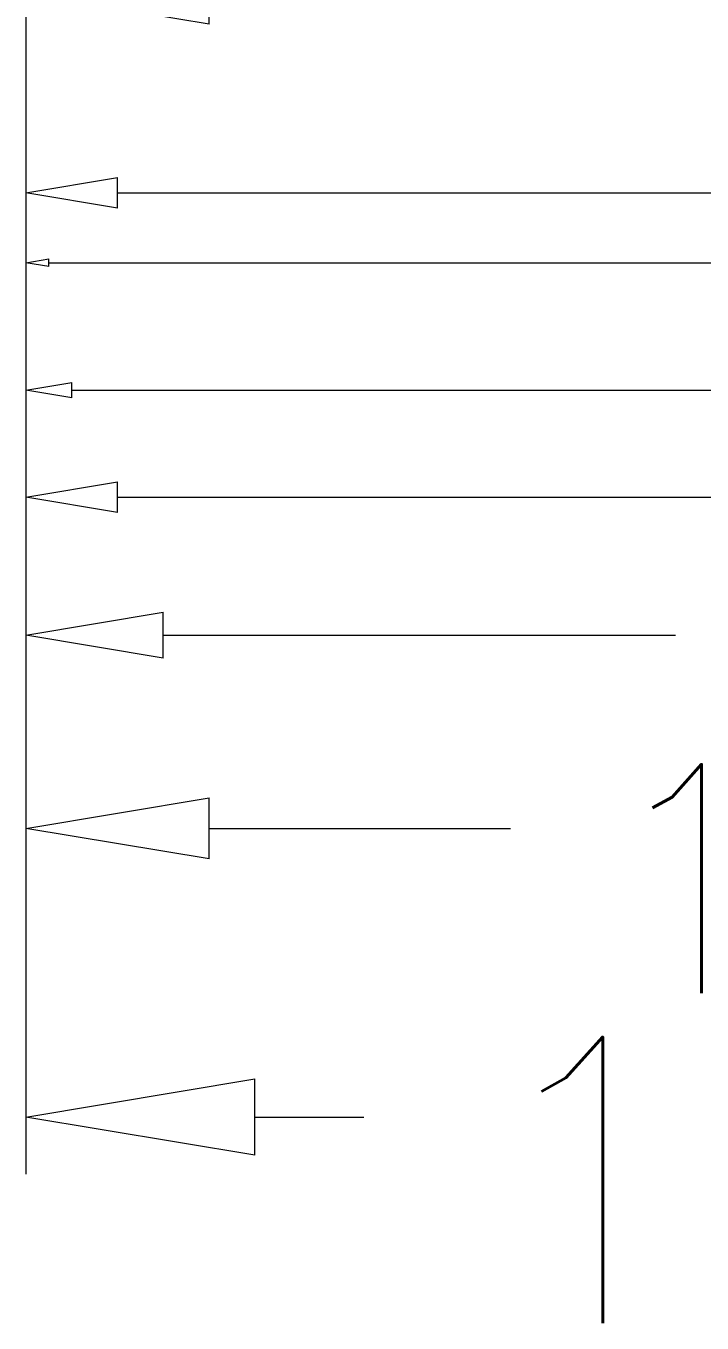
# Model space of a CAD drawing. Header units: millimetres. Extents: x 261 to 3841, y 268 to 4746.
# Drawn here: x 1301 to 2051, y 1068 to 2507 of the extents above; entities that cross this region are included whole.
import ezdxf

# ---------------------------------------------------------------- set-up
doc = ezdxf.new("R2010")
doc.units = ezdxf.units.MM
doc.layers.add('dim', color=82, linetype='Continuous', lineweight=5)
doc.styles.add('TXT', font='txt.shx', dxfattribs={"bigfont": 'gbcbig.shx'})
doc.dimstyles.new('0.2b(2-2)', dxfattribs={"dimscale": 2, "dimtxt": 2.5, "dimasz": 2, "dimexe": 0.5, "dimexo": 0.5, "dimgap": 0.66, "dimtad": 0, "dimlfac": 0.2, "dimzin": 9, "dimdsep": 46, "dimtxsty": 'TXT', "dimblk": 'CLOSEDBLANK', "dimcen": 0.1, "dimclrd": 256, "dimclre": 256, "dimclrt": 7, "dimazin": 2, "dimtfac": 1, "dimtofl": 0, "dimtmove": 0, "dimatfit": 0, "dimldrblk": 'CLOSEDBLANK', "dimfxl": 0, "dimlwd": 0, "dimlwe": 0, "dimarcsym": 0})
doc.dimstyles.new('0.2b(2-4)', dxfattribs={"dimscale": 4, "dimtxt": 2.5, "dimasz": 2, "dimexe": 0.5, "dimexo": 0.5, "dimgap": 0.66, "dimtad": 0, "dimlfac": 0.2, "dimzin": 9, "dimdsep": 46, "dimtxsty": 'TXT', "dimblk": 'CLOSEDBLANK', "dimcen": 0.1, "dimclrd": 256, "dimclre": 256, "dimclrt": 7, "dimazin": 2, "dimtfac": 1, "dimtofl": 0, "dimtmove": 0, "dimatfit": 0, "dimldrblk": 'CLOSEDBLANK', "dimfxl": 0, "dimlwd": 0, "dimlwe": 0, "dimarcsym": 0})
doc.dimstyles.new('2-0.5公差', dxfattribs={"dimscale": 0.5, "dimtxt": 2.5, "dimasz": 2, "dimexe": 0.5, "dimexo": 0.5, "dimgap": 0.66, "dimtad": 0, "dimzin": 9, "dimdsep": 46, "dimtxsty": 'TXT', "dimblk": 'CLOSEDBLANK', "dimcen": 0.1, "dimclrd": 256, "dimclre": 256, "dimclrt": 7, "dimazin": 2, "dimtol": 1, "dimtm": 0.02, "dimtfac": 0.6, "dimtofl": 0, "dimtmove": 0, "dimatfit": 0, "dimldrblk": 'CLOSEDBLANK', "dimfxl": 0, "dimlwd": 0, "dimlwe": 0, "dimarcsym": 0})
doc.dimstyles.new('2-1公差', dxfattribs={"dimtxt": 2.5, "dimasz": 2, "dimexe": 0.5, "dimexo": 0.5, "dimgap": 0.66, "dimtad": 0, "dimzin": 9, "dimdsep": 46, "dimtxsty": 'TXT', "dimblk": 'CLOSEDBLANK', "dimcen": 0.1, "dimclrd": 256, "dimclre": 256, "dimclrt": 7, "dimazin": 2, "dimtol": 1, "dimtm": 0.02, "dimtfac": 0.6, "dimtofl": 0, "dimtmove": 0, "dimatfit": 0, "dimldrblk": 'CLOSEDBLANK', "dimfxl": 0, "dimlwd": 0, "dimlwe": 0, "dimarcsym": 0})
doc.dimstyles.new('2-2公差', dxfattribs={"dimscale": 2, "dimtxt": 2.5, "dimasz": 2, "dimexe": 0.5, "dimexo": 0.5, "dimgap": 0.66, "dimtad": 0, "dimzin": 9, "dimdsep": 46, "dimtxsty": 'TXT', "dimblk": 'CLOSEDBLANK', "dimcen": 0.1, "dimclrd": 256, "dimclre": 256, "dimclrt": 7, "dimazin": 2, "dimtol": 1, "dimtm": 0.02, "dimtfac": 0.6, "dimtofl": 0, "dimtmove": 0, "dimatfit": 0, "dimldrblk": 'CLOSEDBLANK', "dimfxl": 0, "dimlwd": 0, "dimlwe": 0, "dimarcsym": 0})
doc.dimstyles.new('2-3公差', dxfattribs={"dimscale": 3, "dimtxt": 2.5, "dimasz": 2, "dimexe": 0.5, "dimexo": 0.5, "dimgap": 0.66, "dimtad": 0, "dimzin": 9, "dimdsep": 46, "dimtxsty": 'TXT', "dimblk": 'CLOSEDBLANK', "dimcen": 0.1, "dimclrd": 256, "dimclre": 256, "dimclrt": 7, "dimazin": 2, "dimtol": 1, "dimtm": 0.02, "dimtfac": 0.6, "dimtofl": 0, "dimtmove": 0, "dimatfit": 0, "dimldrblk": 'CLOSEDBLANK', "dimfxl": 0, "dimlwd": 0, "dimlwe": 0, "dimarcsym": 0})
doc.dimstyles.new('2-4公差', dxfattribs={"dimscale": 4, "dimtxt": 2.5, "dimasz": 2, "dimexe": 0.5, "dimexo": 0.5, "dimgap": 0.66, "dimtad": 0, "dimzin": 9, "dimdsep": 46, "dimtxsty": 'TXT', "dimblk": 'CLOSEDBLANK', "dimcen": 0.1, "dimclrd": 256, "dimclre": 256, "dimclrt": 7, "dimazin": 2, "dimtol": 1, "dimtm": 0.02, "dimtfac": 0.6, "dimtofl": 0, "dimtmove": 0, "dimatfit": 0, "dimldrblk": 'CLOSEDBLANK', "dimfxl": 0, "dimlwd": 0, "dimlwe": 0, "dimarcsym": 0})
doc.dimstyles.new('2-5公差', dxfattribs={"dimscale": 5, "dimtxt": 2.5, "dimasz": 2, "dimexe": 0.5, "dimexo": 0.5, "dimgap": 0.66, "dimtad": 0, "dimzin": 9, "dimdsep": 46, "dimtxsty": 'TXT', "dimblk": 'CLOSEDBLANK', "dimcen": 0.1, "dimclrd": 256, "dimclre": 256, "dimclrt": 7, "dimazin": 2, "dimtol": 1, "dimtm": 0.02, "dimtfac": 0.6, "dimtofl": 0, "dimtmove": 0, "dimatfit": 0, "dimldrblk": 'CLOSEDBLANK', "dimfxl": 0, "dimlwd": 0, "dimlwe": 0, "dimarcsym": 0})

# ---------------------------------------------------------------- blocks, each defined once
blk = doc.blocks.new('_ClosedBlank')
at = {"color": 0, "linetype": 'ByBlock', "lineweight": -2}
for p, q in [((-1, 0.1667), (0, 0)), ((-1, 0.1667), (-1, -0.1667)), ((0, 0), (-1, -0.1667))]:
    blk.add_line(p, q, dxfattribs=at)
blk = doc.blocks.new('*D10')
at = {"layer": 'DEFPOINTS', "color": 0, "transparency": 16777216}
for p in [(31.176, 78.461), (131.176, 78.461), (131.176, 67.869)]:
    blk.add_point(p, dxfattribs=at)
at = {"layer": 'dim', "lineweight": 0, "transparency": 16777216}
for p, q in [((31.176, 76.461), (31.176, 65.869)), ((131.176, 76.461), (131.176, 65.869)), ((39.176, 67.869), (70.441, 67.869)), ((123.176, 67.869), (91.911, 67.869))]:
    blk.add_line(p, q, dxfattribs=at)
at = {"layer": 'dim', "lineweight": 0, "transparency": 16777216, "xscale": 8, "yscale": 8, "zscale": 8, "rotation": 180}
blk.add_blockref('_ClosedBlank', (31.176, 67.869), dxfattribs=at)
at = {"layer": 'dim', "lineweight": 0, "transparency": 16777216, "xscale": 8, "yscale": 8, "zscale": 8}
blk.add_blockref('_ClosedBlank', (131.176, 67.869), dxfattribs=at)
at = {"layer": 'dim', "color": 7, "lineweight": 0, "transparency": 16777216, "insert": (81.176, 67.869), "char_height": 10, "attachment_point": 5, "style": 'TXT'}
blk.add_mtext('20', dxfattribs=at)
blk = doc.blocks.new('*D11')
at = {"layer": 'DEFPOINTS', "color": 0, "transparency": 16777216}
for p in [(31.176, 78.461), (131.176, 78.461), (31.176, 59.17)]:
    blk.add_point(p, dxfattribs=at)
at = {"layer": 'dim', "lineweight": 0, "transparency": 16777216}
for p, q in [((31.176, 77.461), (31.176, 58.17)), ((131.176, 77.461), (131.176, 58.17)), ((35.176, 59.17), (75.808, 59.17)), ((127.176, 59.17), (86.544, 59.17))]:
    blk.add_line(p, q, dxfattribs=at)
at = {"layer": 'dim', "lineweight": 0, "transparency": 16777216, "xscale": 4, "yscale": 4, "zscale": 4, "rotation": 180}
blk.add_blockref('_ClosedBlank', (31.176, 59.17), dxfattribs=at)
at = {"layer": 'dim', "lineweight": 0, "transparency": 16777216, "xscale": 4, "yscale": 4, "zscale": 4}
blk.add_blockref('_ClosedBlank', (131.176, 59.17), dxfattribs=at)
at = {"layer": 'dim', "color": 7, "lineweight": 0, "transparency": 16777216, "insert": (81.176, 59.17), "char_height": 5, "attachment_point": 5, "style": 'TXT'}
blk.add_mtext('20', dxfattribs=at)
blk = doc.blocks.new('*D12')
at = {"layer": 'DEFPOINTS', "color": 0, "transparency": 16777216}
for p in [(31.176, 78.461), (131.176, 78.461), (131.176, 56.113)]:
    blk.add_point(p, dxfattribs=at)
at = {"layer": 'dim', "lineweight": 0, "transparency": 16777216}
for p, q in [((31.176, 78.211), (31.176, 55.863)), ((131.176, 78.211), (131.176, 55.863)), ((32.176, 56.113), (77.572, 56.113)), ((130.176, 56.113), (84.78, 56.113))]:
    blk.add_line(p, q, dxfattribs=at)
at = {"layer": 'dim', "lineweight": 0, "transparency": 16777216, "rotation": 180}
blk.add_blockref('_ClosedBlank', (31.176, 56.113), dxfattribs=at)
at = {"layer": 'dim', "lineweight": 0, "transparency": 16777216}
blk.add_blockref('_ClosedBlank', (131.176, 56.113), dxfattribs=at)
at = {"layer": 'dim', "color": 7, "lineweight": 0, "transparency": 16777216, "insert": (81.176, 56.113), "char_height": 1.25, "attachment_point": 5, "style": 'TXT'}
blk.add_mtext('100{\\H0.750000;\\S+0^ -0.02;}', dxfattribs=at)
blk = doc.blocks.new('*D13')
at = {"layer": 'DEFPOINTS', "color": 0, "transparency": 16777216}
for p in [(31.176, 78.461), (131.176, 78.461), (131.176, 50.55)]:
    blk.add_point(p, dxfattribs=at)
at = {"layer": 'dim', "lineweight": 0, "transparency": 16777216}
for p, q in [((31.176, 77.961), (31.176, 50.05)), ((131.176, 77.961), (131.176, 50.05)), ((33.176, 50.55), (73.968, 50.55)), ((129.176, 50.55), (88.384, 50.55))]:
    blk.add_line(p, q, dxfattribs=at)
at = {"layer": 'dim', "lineweight": 0, "transparency": 16777216, "xscale": 2, "yscale": 2, "zscale": 2, "rotation": 180}
blk.add_blockref('_ClosedBlank', (31.176, 50.55), dxfattribs=at)
at = {"layer": 'dim', "lineweight": 0, "transparency": 16777216, "xscale": 2, "yscale": 2, "zscale": 2}
blk.add_blockref('_ClosedBlank', (131.176, 50.55), dxfattribs=at)
at = {"layer": 'dim', "color": 7, "lineweight": 0, "transparency": 16777216, "insert": (81.176, 50.55), "char_height": 2.5, "attachment_point": 5, "style": 'TXT'}
blk.add_mtext('100{\\H1.500000;\\S+0^ -0.02;}', dxfattribs=at)
blk = doc.blocks.new('*D14')
at = {"layer": 'DEFPOINTS', "color": 0, "transparency": 16777216}
for p in [(31.176, 78.461), (131.176, 78.461), (31.176, 45.877)]:
    blk.add_point(p, dxfattribs=at)
at = {"layer": 'dim', "lineweight": 0, "transparency": 16777216}
for p, q in [((31.176, 77.461), (31.176, 44.877)), ((131.176, 77.461), (131.176, 44.877)), ((35.176, 45.877), (66.761, 45.877)), ((127.176, 45.877), (95.591, 45.877))]:
    blk.add_line(p, q, dxfattribs=at)
at = {"layer": 'dim', "lineweight": 0, "transparency": 16777216, "xscale": 4, "yscale": 4, "zscale": 4, "rotation": 180}
blk.add_blockref('_ClosedBlank', (31.176, 45.877), dxfattribs=at)
at = {"layer": 'dim', "lineweight": 0, "transparency": 16777216, "xscale": 4, "yscale": 4, "zscale": 4}
blk.add_blockref('_ClosedBlank', (131.176, 45.877), dxfattribs=at)
at = {"layer": 'dim', "color": 7, "lineweight": 0, "transparency": 16777216, "insert": (81.176, 45.877), "char_height": 5, "attachment_point": 5, "style": 'TXT'}
blk.add_mtext('100{\\H3.000000;\\S+0^ -0.02;}', dxfattribs=at)
blk = doc.blocks.new('*D15')
at = {"layer": 'DEFPOINTS', "color": 0, "transparency": 16777216}
for p in [(31.176, 78.461), (131.176, 78.461), (131.176, 39.842)]:
    blk.add_point(p, dxfattribs=at)
at = {"layer": 'dim', "lineweight": 0, "transparency": 16777216}
for p, q in [((31.176, 76.961), (31.176, 38.342)), ((131.176, 76.961), (131.176, 38.342)), ((37.176, 39.842), (59.553, 39.842)), ((125.176, 39.842), (102.799, 39.842))]:
    blk.add_line(p, q, dxfattribs=at)
at = {"layer": 'dim', "lineweight": 0, "transparency": 16777216, "xscale": 6, "yscale": 6, "zscale": 6, "rotation": 180}
blk.add_blockref('_ClosedBlank', (31.176, 39.842), dxfattribs=at)
at = {"layer": 'dim', "lineweight": 0, "transparency": 16777216, "xscale": 6, "yscale": 6, "zscale": 6}
blk.add_blockref('_ClosedBlank', (131.176, 39.842), dxfattribs=at)
at = {"layer": 'dim', "color": 7, "lineweight": 0, "transparency": 16777216, "insert": (81.176, 39.842), "char_height": 7.5, "attachment_point": 5, "style": 'TXT'}
blk.add_mtext('100{\\H4.500000;\\S+0^ -0.02;}', dxfattribs=at)
blk = doc.blocks.new('*D16')
at = {"layer": 'DEFPOINTS', "color": 0, "transparency": 16777216}
for p in [(31.176, 78.461), (131.176, 78.461), (131.176, 31.4)]:
    blk.add_point(p, dxfattribs=at)
at = {"layer": 'dim', "lineweight": 0, "transparency": 16777216}
for p, q in [((31.176, 76.461), (31.176, 29.4)), ((131.176, 76.461), (131.176, 29.4)), ((39.176, 31.4), (52.346, 31.4)), ((123.176, 31.4), (110.007, 31.4))]:
    blk.add_line(p, q, dxfattribs=at)
at = {"layer": 'dim', "lineweight": 0, "transparency": 16777216, "xscale": 8, "yscale": 8, "zscale": 8, "rotation": 180}
blk.add_blockref('_ClosedBlank', (31.176, 31.4), dxfattribs=at)
at = {"layer": 'dim', "lineweight": 0, "transparency": 16777216, "xscale": 8, "yscale": 8, "zscale": 8}
blk.add_blockref('_ClosedBlank', (131.176, 31.4), dxfattribs=at)
at = {"layer": 'dim', "color": 7, "lineweight": 0, "transparency": 16777216, "insert": (81.176, 31.4), "char_height": 10, "attachment_point": 5, "style": 'TXT'}
blk.add_mtext('100{\\H6.000000;\\S+0^ -0.02;}', dxfattribs=at)
blk = doc.blocks.new('*D17')
at = {"layer": 'DEFPOINTS', "color": 0, "transparency": 16777216}
for p in [(31.176, 78.461), (131.176, 78.461), (131.176, 18.788)]:
    blk.add_point(p, dxfattribs=at)
at = {"layer": 'dim', "lineweight": 0, "transparency": 16777216}
for p, q in [((31.176, 75.961), (31.176, 16.288)), ((131.176, 75.961), (131.176, 16.288)), ((41.176, 18.788), (45.94, 18.788)), ((121.176, 18.788), (118.016, 18.788))]:
    blk.add_line(p, q, dxfattribs=at)
at = {"layer": 'dim', "lineweight": 0, "transparency": 16777216, "xscale": 10, "yscale": 10, "zscale": 10, "rotation": 180}
blk.add_blockref('_ClosedBlank', (31.176, 18.788), dxfattribs=at)
at = {"layer": 'dim', "lineweight": 0, "transparency": 16777216, "xscale": 10, "yscale": 10, "zscale": 10}
blk.add_blockref('_ClosedBlank', (131.176, 18.788), dxfattribs=at)
at = {"layer": 'dim', "color": 7, "lineweight": 0, "transparency": 16777216, "insert": (81.978, 18.788), "char_height": 12.5, "attachment_point": 5, "style": 'TXT'}
blk.add_mtext('100{\\H7.500000;\\S+0^ -0.02;}', dxfattribs=at)
blk = doc.blocks.new('bz')
at = {"layer": 'dim', "color": 7, "lineweight": 0}
for base, p1, p2, dimstyle, picture, middle in [((131.176, 67.869), (31.176, 78.461), (131.176, 78.461), '0.2b(2-4)', '*D10', (81.176, 67.869)), ((31.176, 59.17), (131.176, 78.461), (31.176, 78.461), '0.2b(2-2)', '*D11', (81.176, 59.17)), ((131.176, 56.113), (31.176, 78.461), (131.176, 78.461), '2-0.5公差', '*D12', (81.176, 56.113)), ((131.176, 50.55), (31.176, 78.461), (131.176, 78.461), '2-1公差', '*D13', (81.176, 50.55)), ((31.176, 45.877), (131.176, 78.461), (31.176, 78.461), '2-2公差', '*D14', (81.176, 45.877)), ((131.176, 39.842), (31.176, 78.461), (131.176, 78.461), '2-3公差', '*D15', (81.176, 39.842)), ((131.176, 31.4), (31.176, 78.461), (131.176, 78.461), '2-4公差', '*D16', (81.176, 31.4))]:
    dim = blk.add_linear_dim(base=base, p1=p1, p2=p2, dimstyle=dimstyle, dxfattribs=at)
    dim.commit()
    dim.dimension.update_dxf_attribs({"geometry": picture, "text_midpoint": middle})
dim = blk.add_linear_dim(base=(131.176, 18.788), p1=(31.176, 78.461), p2=(131.176, 78.461), dimstyle='2-5公差', dxfattribs=at)
dim.commit()
dim.dimension.update_dxf_attribs({"geometry": '*D17', "text_midpoint": (81.978, 18.788), "dimtype": 160})

msp = doc.modelspace()

# ---------------------------------------------------------------- block references
at = {"lineweight": 18, "xscale": 25.4, "yscale": 25.4, "zscale": 25.4}
msp.add_blockref('bz', (509.061, 818.933), dxfattribs=at)

doc.saveas('drawing.dxf')
